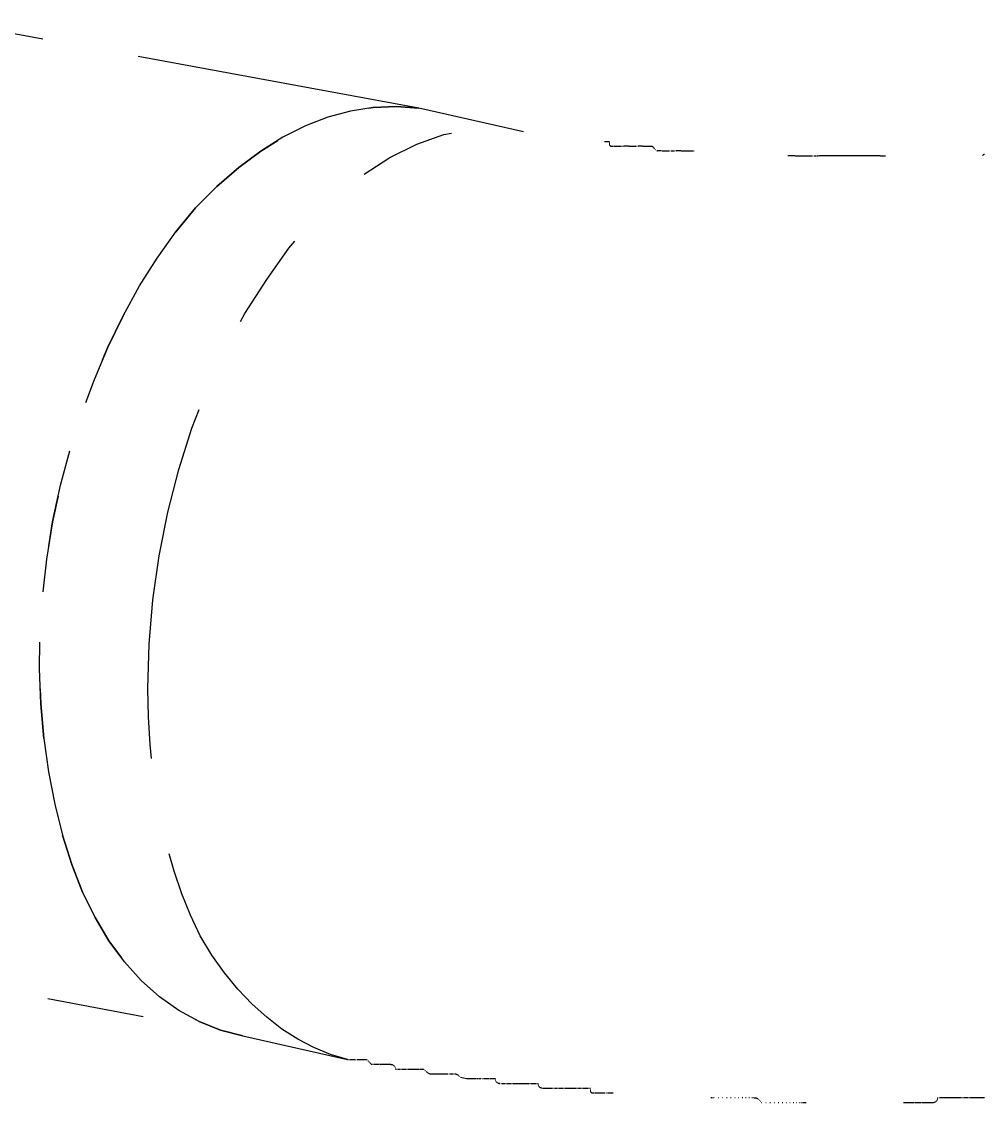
# Model space of a CAD drawing. Header units: metres. Extents: x 20 to 415, y 5 to 292.
# Drawn here: x 211.93 to 216.274, y 189.243 to 194.119 of the extents above; entities that cross this region are included whole.
import ezdxf

# ---------------------------------------------------------------- set-up
doc = ezdxf.new("R2010")
doc.units = ezdxf.units.M
doc.layers.add('ИЗОЛЯЦИЯ', color=3, linetype='Continuous')

msp = doc.modelspace()

# ---------------------------------------------------------------- linework, layer by layer
at = {"layer": 'ИЗОЛЯЦИЯ'}
for points in [[(212.0251, 194.0396), (211.5943, 194.1186)], [(213.7224, 193.7284), (212.4559, 193.9606)], [(213.5166, 193.731), (213.414, 193.7149)], [(213.4949, 193.7275), (213.5166, 193.731)], [(213.6194, 193.7355), (213.5166, 193.731)], [(213.5166, 193.731), (213.6194, 193.7355)], [(213.7224, 193.7284), (213.6194, 193.7355)], [(213.6194, 193.7355), (213.7224, 193.7284)], [(214.1946, 193.6211), (213.7224, 193.7284)], [(213.3116, 193.6872), (213.2101, 193.6479)], [(213.414, 193.7149), (213.3116, 193.6872)], [(213.2101, 193.6479), (213.109, 193.597)], [(213.109, 193.597), (213.0086, 193.5346)], [(213.0086, 193.5346), (213.0854, 193.5824)], [(213.7126, 193.5661), (213.8349, 193.6086)], [(213.8349, 193.6086), (213.8697, 193.6153)], [(213.0086, 193.5346), (212.9092, 193.4605)], [(212.9092, 193.4605), (213.0086, 193.5346)], [(213.5911, 193.5058), (213.7126, 193.5661)], [(214.5602, 193.5781), (214.5623, 193.5781)], [(214.5619, 193.5781), (214.564, 193.5781)], [(214.5642, 193.5781), (214.5664, 193.5781)], [(214.567, 193.5781), (214.5692, 193.5781)], [(214.5702, 193.5781), (214.5724, 193.5781)], [(214.5735, 193.5781), (214.5756, 193.5781)], [(214.5765, 193.5781), (214.5786, 193.5781)], [(214.5788, 193.5781), (214.581, 193.5781)], [(214.5803, 193.5781), (214.5825, 193.5781)], [(214.581, 193.5781), (214.5831, 193.5781)], [(214.5812, 193.5723), (214.5833, 193.5723)], [(214.5812, 193.5676), (214.5833, 193.5676)], [(214.5816, 193.5642), (214.5838, 193.5642)], [(214.5825, 193.5614), (214.5846, 193.5614)], [(214.5838, 193.5595), (214.5859, 193.5595)], [(214.5857, 193.5582), (214.5878, 193.5582)], [(214.5885, 193.5573), (214.5906, 193.5573)], [(214.5919, 193.5569), (214.5941, 193.5569)], [(214.5966, 193.5567), (214.5988, 193.5567)], [(214.6024, 193.5567), (214.6046, 193.5567)], [(214.6031, 193.5567), (214.6052, 193.5567)], [(214.6048, 193.5567), (214.6069, 193.5567)], [(214.6072, 193.5567), (214.6093, 193.5567)], [(214.61, 193.5567), (214.6121, 193.5567)], [(214.6132, 193.5567), (214.6153, 193.5567)], [(214.6164, 193.5567), (214.6185, 193.5567)], [(214.6192, 193.5567), (214.6213, 193.5567)], [(214.6217, 193.5567), (214.6239, 193.5567)], [(214.6233, 193.5567), (214.6254, 193.5567)], [(214.6239, 193.5567), (214.626, 193.5567)], [(214.6239, 193.5567), (214.626, 193.5567)], [(214.6241, 193.5567), (214.6263, 193.5567)], [(214.6246, 193.5567), (214.6267, 193.5567)], [(214.6254, 193.5567), (214.6275, 193.5567)], [(214.6267, 193.5567), (214.6288, 193.5567)], [(214.6286, 193.5567), (214.6308, 193.5567)], [(214.6314, 193.5567), (214.6336, 193.5567)], [(214.6348, 193.5567), (214.637, 193.5567)], [(214.6396, 193.5567), (214.6417, 193.5567)], [(214.6675, 193.5567), (214.6454, 193.5567)], [(214.6454, 193.5567), (214.6475, 193.5567)], [(214.6692, 193.5567), (214.6713, 193.5567)], [(214.6716, 193.5567), (214.6737, 193.5567)], [(214.6743, 193.5567), (214.6765, 193.5567)], [(214.6776, 193.5567), (214.6797, 193.5567)], [(214.6808, 193.5567), (214.6829, 193.5567)], [(214.6836, 193.5567), (214.6857, 193.5567)], [(214.6861, 193.5567), (214.6883, 193.5567)], [(214.6876, 193.5567), (214.6898, 193.5567)], [(214.6883, 193.5567), (214.6904, 193.5567)], [(214.6883, 193.5567), (214.6904, 193.5567)], [(214.6885, 193.5567), (214.6907, 193.5567)], [(214.6889, 193.5567), (214.6911, 193.5567)], [(214.6898, 193.5567), (214.6919, 193.5567)], [(214.6911, 193.5567), (214.6932, 193.5567)], [(214.693, 193.5567), (214.6952, 193.5567)], [(214.6956, 193.5567), (214.6977, 193.5567)], [(214.6992, 193.5567), (214.7014, 193.5567)], [(214.704, 193.5567), (214.7061, 193.5567)], [(214.7319, 193.5567), (214.7098, 193.5567)], [(214.7098, 193.5567), (214.7119, 193.5567)], [(214.7334, 193.5567), (214.7355, 193.5567)], [(214.7359, 193.5567), (214.7381, 193.5567)], [(214.7387, 193.5567), (214.7409, 193.5567)], [(214.742, 193.5567), (214.7441, 193.5567)], [(214.7452, 193.5567), (214.7473, 193.5567)], [(214.7482, 193.5567), (214.7503, 193.5567)], [(214.7505, 193.5567), (214.7527, 193.5567)], [(214.752, 193.5567), (214.7542, 193.5567)], [(214.7527, 193.5567), (214.7548, 193.5567)], [(214.7533, 193.5567), (214.7555, 193.5567)], [(214.7551, 193.5567), (214.7572, 193.5567)], [(214.7574, 193.5567), (214.7596, 193.5567)], [(214.7602, 193.5567), (214.7623, 193.5567)], [(214.7634, 193.5567), (214.7656, 193.5567)], [(214.7666, 193.5567), (214.7688, 193.5567)], [(214.7697, 193.5567), (214.7718, 193.5567)], [(214.772, 193.5567), (214.7742, 193.5567)], [(214.7735, 193.5567), (214.7757, 193.5567)], [(214.7742, 193.5567), (214.7763, 193.5567)], [(214.7744, 193.5567), (214.7765, 193.5567)], [(214.7744, 193.5565), (214.7765, 193.5565)], [(214.7748, 193.5563), (214.7769, 193.5563)], [(214.7757, 193.5554), (214.7778, 193.5554)], [(214.7769, 193.5541), (214.7791, 193.5541)], [(214.7789, 193.552), (214.781, 193.552)], [(214.7814, 193.5494), (214.7836, 193.5494)], [(214.7851, 193.5457), (214.7872, 193.5457)], [(214.7898, 193.541), (214.792, 193.541)], [(214.8177, 193.5352), (214.7956, 193.5352)], [(214.7956, 193.5352), (214.7978, 193.5352)], [(214.8194, 193.5352), (214.8216, 193.5352)], [(214.8218, 193.5352), (214.8239, 193.5352)], [(214.8246, 193.5352), (214.8267, 193.5352)], [(214.8278, 193.5352), (214.83, 193.5352)], [(214.831, 193.5352), (214.8332, 193.5352)], [(214.8338, 193.5352), (214.836, 193.5352)], [(214.8364, 193.5352), (214.8385, 193.5352)], [(214.8379, 193.5352), (214.8401, 193.5352)], [(214.8385, 193.5352), (214.8407, 193.5352)], [(214.8385, 193.5352), (214.8407, 193.5352)], [(214.8387, 193.5352), (214.8409, 193.5352)], [(214.8392, 193.5352), (214.8413, 193.5352)], [(214.8401, 193.5352), (214.8422, 193.5352)], [(214.8413, 193.5352), (214.8435, 193.5352)], [(214.8432, 193.5352), (214.8454, 193.5352)], [(214.8461, 193.5352), (214.8482, 193.5352)], [(214.8495, 193.5352), (214.8516, 193.5352)], [(214.8542, 193.5352), (214.8563, 193.5352)], [(214.86, 193.5352), (214.8621, 193.5352)], [(214.86, 193.5352), (214.8621, 193.5352)], [(214.8602, 193.5352), (214.8624, 193.5352)], [(214.8606, 193.5352), (214.8628, 193.5352)], [(214.8613, 193.5352), (214.8634, 193.5352)], [(214.8628, 193.5352), (214.8649, 193.5352)], [(214.8647, 193.5352), (214.8669, 193.5352)], [(214.8673, 193.5352), (214.8694, 193.5352)], [(214.8709, 193.5352), (214.8731, 193.5352)], [(214.8757, 193.5352), (214.8778, 193.5352)], [(214.9036, 193.5352), (214.8815, 193.5352)], [(214.8815, 193.5352), (214.8836, 193.5352)], [(214.9053, 193.5352), (214.9074, 193.5352)], [(214.9076, 193.5352), (214.9098, 193.5352)], [(214.9105, 193.5352), (214.9126, 193.5352)], [(214.9136, 193.5352), (214.9158, 193.5352)], [(214.9169, 193.5352), (214.919, 193.5352)], [(214.9197, 193.5352), (214.9218, 193.5352)], [(214.9222, 193.5352), (214.9244, 193.5352)], [(214.9237, 193.5352), (214.9259, 193.5352)], [(214.9244, 193.5352), (214.9265, 193.5352)], [(214.925, 193.5352), (214.9272, 193.5352)], [(214.9265, 193.5352), (214.9287, 193.5352)], [(214.9291, 193.5352), (214.9313, 193.5352)], [(214.9319, 193.5352), (214.9341, 193.5352)], [(214.9351, 193.5352), (214.9373, 193.5352)], [(214.9383, 193.5352), (214.9405, 193.5352)], [(214.9413, 193.5352), (214.9435, 193.5352)], [(214.9437, 193.5352), (214.9458, 193.5352)], [(214.9452, 193.5352), (214.9474, 193.5352)], [(214.9458, 193.5352), (214.948, 193.5352)], [(214.9458, 193.5352), (214.948, 193.5352)], [(214.9461, 193.5352), (214.9482, 193.5352)], [(214.9465, 193.5352), (214.9487, 193.5352)], [(214.9474, 193.5352), (214.9495, 193.5352)], [(214.9487, 193.5352), (214.9508, 193.5352)], [(214.9506, 193.5352), (214.9527, 193.5352)], [(214.9534, 193.5352), (214.9555, 193.5352)], [(214.9568, 193.5352), (214.9589, 193.5352)], [(214.9615, 193.5352), (214.9637, 193.5352)], [(214.9622, 193.5352), (214.9643, 193.5352)], [(213.476, 193.4309), (213.5911, 193.5058)], [(215.4187, 193.5138), (215.3876, 193.5138)], [(215.4204, 193.5138), (215.4226, 193.5138)], [(215.4228, 193.5138), (215.4249, 193.5138)], [(215.4256, 193.5138), (215.4277, 193.5138)], [(215.4288, 193.5138), (215.4309, 193.5138)], [(215.432, 193.5138), (215.4341, 193.5138)], [(215.435, 193.5138), (215.4372, 193.5138)], [(215.4374, 193.5138), (215.4395, 193.5138)], [(215.4389, 193.5138), (215.441, 193.5138)], [(215.4395, 193.5138), (215.4417, 193.5138)], [(215.4401, 193.5138), (215.4423, 193.5138)], [(215.4419, 193.5138), (215.444, 193.5138)], [(215.4442, 193.5138), (215.4464, 193.5138)], [(215.447, 193.5138), (215.4492, 193.5138)], [(215.4502, 193.5138), (215.4524, 193.5138)], [(215.4535, 193.5138), (215.4556, 193.5138)], [(215.4565, 193.5138), (215.4586, 193.5138)], [(215.4588, 193.5138), (215.461, 193.5138)], [(215.4603, 193.5138), (215.4625, 193.5138)], [(215.461, 193.5138), (215.4631, 193.5138)], [(215.4616, 193.5138), (215.4638, 193.5138)], [(215.4631, 193.5138), (215.4653, 193.5138)], [(215.4657, 193.5138), (215.4678, 193.5138)], [(215.4685, 193.5138), (215.4706, 193.5138)], [(215.4717, 193.5138), (215.4739, 193.5138)], [(215.4749, 193.5138), (215.4771, 193.5138)], [(215.4777, 193.5138), (215.4799, 193.5138)], [(215.4803, 193.5138), (215.4824, 193.5138)], [(215.4818, 193.5138), (215.484, 193.5138)], [(215.4824, 193.5138), (215.4846, 193.5138)], [(215.4824, 193.5138), (215.4846, 193.5138)], [(215.4826, 193.5138), (215.4848, 193.5138)], [(215.4831, 193.5138), (215.4852, 193.5138)], [(215.484, 193.5138), (215.4861, 193.5138)], [(215.4852, 193.5138), (215.4874, 193.5138)], [(215.4871, 193.5138), (215.4893, 193.5138)], [(215.4897, 193.5138), (215.4919, 193.5138)], [(215.4934, 193.5138), (215.4955, 193.5138)], [(215.4981, 193.5138), (215.5003, 193.5138)], [(215.5039, 193.5138), (215.506, 193.5138)], [(215.5039, 193.5138), (215.506, 193.5138)], [(215.5041, 193.5138), (215.5063, 193.5138)], [(215.5045, 193.5138), (215.5067, 193.5138)], [(215.5054, 193.5138), (215.5076, 193.5138)], [(215.5067, 193.5138), (215.5088, 193.5138)], [(215.5086, 193.5138), (215.5108, 193.5138)], [(215.5112, 193.5138), (215.5134, 193.5138)], [(215.5148, 193.5138), (215.517, 193.5138)], [(215.5196, 193.5138), (215.5217, 193.5138)], [(215.5569, 193.5138), (215.5254, 193.5138)], [(215.5254, 193.5138), (215.5275, 193.5138)], [(215.5874, 193.5138), (215.5569, 193.5138)], [(215.6168, 193.5138), (215.5874, 193.5138)], [(215.6453, 193.5138), (215.6168, 193.5138)], [(215.673, 193.5138), (215.6453, 193.5138)], [(215.7001, 193.5138), (215.673, 193.5138)], [(215.7265, 193.5138), (215.7001, 193.5138)], [(215.7527, 193.5138), (215.7265, 193.5138)], [(215.7786, 193.5138), (215.7527, 193.5138)], [(215.8044, 193.5138), (215.7786, 193.5138)], [(215.805, 193.5138), (215.8072, 193.5138)], [(215.8067, 193.5138), (215.8089, 193.5138)], [(215.8091, 193.5138), (215.8112, 193.5138)], [(215.8119, 193.5138), (215.8141, 193.5138)], [(215.8151, 193.5138), (215.8173, 193.5138)], [(215.8183, 193.5138), (215.8205, 193.5138)], [(215.8211, 193.5138), (215.8233, 193.5138)], [(215.8237, 193.5138), (215.8258, 193.5138)], [(215.8252, 193.5138), (215.8274, 193.5138)], [(215.8254, 193.5138), (215.8276, 193.5138)], [(216.2659, 193.5165), (216.268, 193.5165)], [(216.2691, 193.5185), (216.2712, 193.5185)], [(216.2719, 193.5213), (216.274, 193.5213)], [(212.9092, 193.4605), (212.8109, 193.3749)], [(212.8109, 193.3749), (212.9092, 193.4605)], [(212.8109, 193.3749), (212.7136, 193.2777)], [(212.7136, 193.2777), (212.8109, 193.3749)], [(212.7136, 193.2777), (212.6254, 193.1697)], [(212.6254, 193.1697), (212.7136, 193.2777)], [(212.5417, 193.0521), (212.6254, 193.1697)], [(212.6254, 193.1697), (212.6276, 193.1697)], [(213.0356, 192.9557), (213.1358, 193.0967)], [(213.1358, 193.0967), (213.162, 193.1276)], [(212.4623, 192.9259), (212.5417, 193.0521)], [(212.9371, 192.802), (213.0356, 192.9557)], [(212.3881, 192.7915), (212.4623, 192.9259)], [(212.9171, 192.7653), (212.9371, 192.802)], [(212.3881, 192.7915), (212.3194, 192.6499)], [(212.3194, 192.6499), (212.3881, 192.7915)], [(212.3926, 192.7995), (212.3947, 192.7995)], [(212.3194, 192.6499), (212.2563, 192.502)], [(212.2951, 192.5932), (212.3194, 192.6499)], [(212.2563, 192.502), (212.2179, 192.3983)], [(212.6984, 192.2843), (212.7313, 192.3693)], [(212.6385, 192.0972), (212.6984, 192.2843)], [(212.1058, 192.0272), (212.1468, 192.1815)], [(212.589, 191.9049), (212.6385, 192.0972)], [(212.0697, 191.8611), (212.1058, 192.0272)], [(212.0953, 191.9783), (212.0697, 191.8611)], [(212.5501, 191.7087), (212.589, 191.9049)], [(212.0697, 191.8611), (212.0421, 191.6939)], [(212.0522, 191.7542), (212.0697, 191.8611)], [(212.0421, 191.6939), (212.0253, 191.5464)], [(212.522, 191.5099), (212.5501, 191.7087)], [(212.5048, 191.3099), (212.522, 191.5099)], [(212.0103, 191.1998), (212.012, 191.3187)], [(212.499, 191.1098), (212.5048, 191.3099)], [(212.0161, 191.0401), (212.0103, 191.1998)], [(212.0137, 191.109), (212.0161, 191.0401)], [(212.5016, 190.9826), (212.499, 191.1098)], [(212.0161, 191.0401), (212.0296, 190.8845)], [(212.0296, 190.8845), (212.0161, 191.0401)], [(212.5091, 190.8579), (212.5016, 190.9826)], [(212.0296, 190.8845), (212.0506, 190.7334)], [(212.0301, 190.8815), (212.0322, 190.8815)], [(212.5158, 190.7933), (212.5091, 190.8579)], [(212.0506, 190.7334), (212.0788, 190.5876)], [(212.0788, 190.5876), (212.114, 190.4484)], [(212.1556, 190.3157), (212.1138, 190.4484)], [(212.1138, 190.4484), (212.1159, 190.4484)], [(212.114, 190.4484), (212.1556, 190.3157)], [(212.6179, 190.2863), (212.5956, 190.3634)], [(212.1556, 190.3157), (212.2045, 190.1916)], [(212.2045, 190.1916), (212.1556, 190.3157)], [(212.6529, 190.1841), (212.6179, 190.2863)], [(212.2045, 190.1916), (212.2608, 190.0768)], [(212.2608, 190.0768), (212.2045, 190.1916)], [(212.692, 190.0865), (212.6529, 190.1841)], [(212.2608, 190.0768), (212.3239, 189.9716)], [(212.3239, 189.9716), (212.2608, 190.0768)], [(212.7351, 189.9938), (212.692, 190.0865)], [(212.3239, 189.9716), (212.3803, 189.895)], [(212.3936, 189.8768), (212.3239, 189.9716)], [(212.7886, 189.9068), (212.7351, 189.9938)], [(212.4696, 189.7926), (212.3936, 189.8768)], [(212.8456, 189.8265), (212.7886, 189.9068)], [(212.906, 189.7529), (212.8456, 189.8265)], [(212.5512, 189.7192), (212.4696, 189.7926)], [(212.9693, 189.6862), (212.906, 189.7529)], [(212.0474, 189.7119), (212.4776, 189.6295)], [(212.6383, 189.6572), (212.5512, 189.7192)], [(213.0356, 189.6263), (212.9693, 189.6862)], [(212.7306, 189.607), (212.6383, 189.6572)], [(212.713, 189.6164), (212.7152, 189.6164)], [(212.7306, 189.607), (212.8274, 189.5688)], [(212.8272, 189.5688), (212.7306, 189.607)], [(213.1045, 189.5735), (213.0356, 189.6263)], [(212.9283, 189.543), (212.8272, 189.5688)], [(212.8274, 189.5688), (212.9283, 189.543)], [(212.9077, 189.5471), (212.9098, 189.5471)], [(212.9283, 189.543), (213.4005, 189.4357)], [(213.1758, 189.5278), (213.1045, 189.5735)], [(213.2489, 189.4896), (213.1758, 189.5278)], [(213.3239, 189.4589), (213.2489, 189.4896)], [(213.4005, 189.4357), (213.3239, 189.4589)], [(213.4005, 189.4357), (213.4026, 189.4357)], [(213.4005, 189.4357), (213.4026, 189.4357)], [(213.4063, 189.4357), (213.4084, 189.4357)], [(213.4112, 189.4357), (213.4134, 189.4357)], [(213.4153, 189.4357), (213.4174, 189.4357)], [(213.4187, 189.4357), (213.4209, 189.4357)], [(213.422, 189.4357), (213.4241, 189.4357)], [(213.4252, 189.4357), (213.4273, 189.4357)], [(213.4288, 189.4357), (213.431, 189.4357)], [(213.4329, 189.4357), (213.4351, 189.4357)], [(213.4376, 189.4357), (213.4398, 189.4357)], [(213.4434, 189.4357), (213.4456, 189.4357)], [(213.4441, 189.4357), (213.4462, 189.4357)], [(213.4458, 189.4357), (213.4479, 189.4357)], [(213.4481, 189.4357), (213.4503, 189.4357)], [(213.4509, 189.4357), (213.4531, 189.4357)], [(213.4542, 189.4357), (213.4563, 189.4357)], [(213.4574, 189.4357), (213.4595, 189.4357)], [(213.4604, 189.4357), (213.4625, 189.4357)], [(213.4627, 189.4357), (213.4649, 189.4357)], [(213.4642, 189.4357), (213.4664, 189.4357)], [(213.4649, 189.4357), (213.467, 189.4357)], [(213.4655, 189.4357), (213.4677, 189.4357)], [(213.4673, 189.4357), (213.4694, 189.4357)], [(213.4696, 189.4357), (213.4718, 189.4357)], [(213.4724, 189.4357), (213.4745, 189.4357)], [(213.4756, 189.4357), (213.4778, 189.4357)], [(213.4788, 189.4357), (213.481, 189.4357)], [(213.4816, 189.4357), (213.4838, 189.4357)], [(213.4842, 189.4357), (213.4864, 189.4357)], [(213.4857, 189.4357), (213.4878, 189.4357)], [(213.4864, 189.4357), (213.4885, 189.4357)], [(213.4921, 189.4299), (213.4943, 189.4299)], [(213.4969, 189.4252), (213.499, 189.4252)], [(213.5005, 189.4217), (213.5026, 189.4217)], [(213.5033, 189.419), (213.5055, 189.419)], [(213.5052, 189.417), (213.5074, 189.417)], [(213.5065, 189.4157), (213.5087, 189.4157)], [(213.5072, 189.4149), (213.5093, 189.4149)], [(213.5076, 189.4145), (213.5097, 189.4145)], [(213.5078, 189.4143), (213.51, 189.4143)], [(213.5078, 189.4143), (213.51, 189.4143)], [(213.5136, 189.4143), (213.5157, 189.4143)], [(213.5185, 189.4143), (213.5207, 189.4143)], [(213.5226, 189.4143), (213.5248, 189.4143)], [(213.526, 189.4143), (213.5282, 189.4143)], [(213.5293, 189.4143), (213.5314, 189.4143)], [(213.5327, 189.4143), (213.5348, 189.4143)], [(213.5361, 189.4143), (213.5383, 189.4143)], [(213.54, 189.4143), (213.5422, 189.4143)], [(213.5449, 189.4143), (213.5722, 189.4143)], [(213.5722, 189.4143), (213.5743, 189.4143)], [(213.5728, 189.4143), (213.575, 189.4143)], [(213.5743, 189.4143), (213.5765, 189.4143)], [(213.5769, 189.4143), (213.5791, 189.4143)], [(213.5797, 189.4143), (213.5819, 189.4143)], [(213.5829, 189.4143), (213.5851, 189.4143)], [(213.5861, 189.4143), (213.5883, 189.4143)], [(213.5892, 189.4143), (213.5913, 189.4143)], [(213.5915, 189.4143), (213.5937, 189.4143)], [(213.593, 189.4143), (213.5952, 189.4143)], [(213.5937, 189.4143), (213.5958, 189.4143)], [(213.5943, 189.4143), (213.5964, 189.4143)], [(213.596, 189.414), (213.5982, 189.414)], [(213.5984, 189.4138), (213.6005, 189.4138)], [(213.6012, 189.4129), (213.6033, 189.4129)], [(213.6044, 189.4117), (213.6065, 189.4117)], [(213.6076, 189.4097), (213.6098, 189.4097)], [(213.6106, 189.4069), (213.6128, 189.4069)], [(213.613, 189.4033), (213.6151, 189.4033)], [(213.6147, 189.3986), (213.6168, 189.3986)], [(213.6151, 189.3928), (213.6173, 189.3928)], [(213.6209, 189.3928), (213.6231, 189.3928)], [(213.6256, 189.3928), (213.6278, 189.3928)], [(213.6293, 189.3928), (213.6314, 189.3928)], [(213.6321, 189.3928), (213.6342, 189.3928)], [(213.634, 189.3928), (213.6362, 189.3928)], [(213.6353, 189.3928), (213.6374, 189.3928)], [(213.6362, 189.3928), (213.6383, 189.3928)], [(213.6364, 189.3928), (213.6385, 189.3928)], [(213.6366, 189.3928), (213.6387, 189.3928)], [(213.6366, 189.3928), (213.6387, 189.3928)], [(213.6424, 189.3928), (213.6445, 189.3928)], [(213.6473, 189.3928), (213.6495, 189.3928)], [(213.6514, 189.3928), (213.6535, 189.3928)], [(213.6548, 189.3928), (213.657, 189.3928)], [(213.658, 189.3928), (213.6602, 189.3928)], [(213.6613, 189.3928), (213.6634, 189.3928)], [(213.6649, 189.3928), (213.6671, 189.3928)], [(213.669, 189.3928), (213.6711, 189.3928)], [(213.6737, 189.3928), (213.701, 189.3928)], [(213.701, 189.3928), (213.7031, 189.3928)], [(213.7016, 189.3928), (213.7038, 189.3928)], [(213.7033, 189.3928), (213.7055, 189.3928)], [(213.7057, 189.3928), (213.7079, 189.3928)], [(213.7085, 189.3928), (213.7106, 189.3928)], [(213.7117, 189.3928), (213.7139, 189.3928)], [(213.7149, 189.3928), (213.7171, 189.3928)], [(213.7179, 189.3928), (213.7201, 189.3928)], [(213.7203, 189.3928), (213.7224, 189.3928)], [(213.7218, 189.3928), (213.7239, 189.3928)], [(213.7224, 189.3928), (213.7246, 189.3928)], [(213.7282, 189.3928), (213.7304, 189.3928)], [(213.733, 189.3928), (213.7351, 189.3928)], [(213.7366, 189.3928), (213.7387, 189.3928)], [(213.7392, 189.3928), (213.7413, 189.3928)], [(213.7413, 189.3928), (213.7435, 189.3928)], [(213.7426, 189.3928), (213.7448, 189.3928)], [(213.7432, 189.3928), (213.7454, 189.3928)], [(213.7437, 189.3928), (213.7458, 189.3928)], [(213.7439, 189.3928), (213.7461, 189.3928)], [(213.7439, 189.3928), (213.7461, 189.3928)], [(213.7497, 189.387), (213.7518, 189.387)], [(213.7546, 189.3823), (213.7568, 189.3823)], [(213.7585, 189.3788), (213.7606, 189.3788)], [(213.7621, 189.376), (213.7643, 189.376)], [(213.7654, 189.3741), (213.7675, 189.3741)], [(213.7686, 189.3728), (213.7707, 189.3728)], [(213.7722, 189.372), (213.7744, 189.372)], [(213.7763, 189.3715), (213.7785, 189.3715)], [(213.781, 189.3713), (213.8083, 189.3713)], [(213.8083, 189.3713), (213.8105, 189.3713)], [(213.8089, 189.3713), (213.8111, 189.3713)], [(213.8107, 189.3713), (213.8128, 189.3713)], [(213.813, 189.3713), (213.8152, 189.3713)], [(213.8158, 189.3713), (213.8179, 189.3713)], [(213.819, 189.3713), (213.8212, 189.3713)], [(213.8222, 189.3713), (213.8244, 189.3713)], [(213.8253, 189.3713), (213.8274, 189.3713)], [(213.8276, 189.3713), (213.8298, 189.3713)], [(213.8291, 189.3713), (213.8313, 189.3713)], [(213.8298, 189.3713), (213.8319, 189.3713)], [(213.8304, 189.3713), (213.8325, 189.3713)], [(213.8321, 189.3713), (213.8343, 189.3713)], [(213.8345, 189.3713), (213.8366, 189.3713)], [(213.8373, 189.3713), (213.8394, 189.3713)], [(213.8405, 189.3713), (213.8426, 189.3713)], [(213.8437, 189.3713), (213.8458, 189.3713)], [(213.8467, 189.3713), (213.8489, 189.3713)], [(213.8491, 189.3713), (213.8512, 189.3713)], [(213.8506, 189.3713), (213.8527, 189.3713)], [(213.8512, 189.3713), (213.8534, 189.3713)], [(213.857, 189.3713), (213.8592, 189.3713)], [(213.8617, 189.3713), (213.8639, 189.3713)], [(213.8654, 189.3713), (213.8675, 189.3713)], [(213.868, 189.3713), (213.8701, 189.3713)], [(213.8701, 189.3713), (213.8723, 189.3713)], [(213.8714, 189.3713), (213.8735, 189.3713)], [(213.8723, 189.3713), (213.8744, 189.3713)], [(213.8725, 189.3713), (213.8746, 189.3713)], [(213.8727, 189.3713), (213.8748, 189.3713)], [(213.8727, 189.3713), (213.8748, 189.3713)], [(213.8785, 189.3713), (213.8806, 189.3713)], [(213.8834, 189.3711), (213.8856, 189.3711)], [(213.8873, 189.3709), (213.8894, 189.3709)], [(213.8909, 189.37), (213.8931, 189.37)], [(213.8941, 189.3687), (213.8963, 189.3687)], [(213.8974, 189.3668), (213.8995, 189.3668)], [(213.901, 189.364), (213.9031, 189.364)], [(213.9049, 189.3604), (213.907, 189.3604)], [(213.9098, 189.3556), (213.9371, 189.3499)], [(213.9371, 189.3499), (213.9392, 189.3499)], [(213.9377, 189.3499), (213.9399, 189.3499)], [(213.9394, 189.3499), (213.9416, 189.3499)], [(213.9418, 189.3499), (213.9439, 189.3499)], [(213.9446, 189.3499), (213.9467, 189.3499)], [(213.9478, 189.3499), (213.9499, 189.3499)], [(213.951, 189.3499), (213.9532, 189.3499)], [(213.9538, 189.3499), (213.956, 189.3499)], [(213.9564, 189.3499), (213.9585, 189.3499)], [(213.9579, 189.3499), (213.96, 189.3499)], [(213.9585, 189.3499), (213.9607, 189.3499)], [(213.9592, 189.3499), (213.9613, 189.3499)], [(213.9607, 189.3499), (213.9628, 189.3499)], [(213.9633, 189.3499), (213.9654, 189.3499)], [(213.9661, 189.3499), (213.9682, 189.3499)], [(213.9693, 189.3499), (213.9714, 189.3499)], [(213.9725, 189.3499), (213.9746, 189.3499)], [(213.9755, 189.3499), (213.9776, 189.3499)], [(213.9778, 189.3499), (213.98, 189.3499)], [(213.9794, 189.3499), (213.9815, 189.3499)], [(213.98, 189.3499), (213.9821, 189.3499)], [(213.9858, 189.3499), (213.9879, 189.3499)], [(213.9905, 189.3499), (213.9927, 189.3499)], [(213.9942, 189.3499), (213.9963, 189.3499)], [(213.9969, 189.3499), (213.9991, 189.3499)], [(213.9989, 189.3499), (214.001, 189.3499)], [(214.0002, 189.3499), (214.0023, 189.3499)], [(214.001, 189.3499), (214.0032, 189.3499)], [(214.0012, 189.3499), (214.0034, 189.3499)], [(214.0015, 189.3499), (214.0036, 189.3499)], [(214.0015, 189.3499), (214.0036, 189.3499)], [(214.0073, 189.3499), (214.0094, 189.3499)], [(214.0122, 189.3499), (214.0143, 189.3499)], [(214.0163, 189.3499), (214.0184, 189.3499)], [(214.0197, 189.3499), (214.0219, 189.3499)], [(214.0229, 189.3499), (214.0251, 189.3499)], [(214.0261, 189.3499), (214.0283, 189.3499)], [(214.0298, 189.3499), (214.032, 189.3499)], [(214.0339, 189.3499), (214.036, 189.3499)], [(214.0386, 189.3499), (214.0408, 189.3499)], [(214.0444, 189.3499), (214.0465, 189.3499)], [(214.045, 189.3499), (214.0472, 189.3499)], [(214.0468, 189.3499), (214.0489, 189.3499)], [(214.0491, 189.3499), (214.0513, 189.3499)], [(214.0519, 189.3499), (214.054, 189.3499)], [(214.0551, 189.3499), (214.0573, 189.3499)], [(214.0583, 189.3499), (214.0605, 189.3499)], [(214.0613, 189.3499), (214.0635, 189.3499)], [(214.0637, 189.3499), (214.0659, 189.3499)], [(214.0652, 189.3499), (214.0673, 189.3499)], [(214.0659, 189.3499), (214.068, 189.3499)], [(214.0665, 189.3441), (214.0686, 189.3441)], [(214.068, 189.3396), (214.0702, 189.3396)], [(214.0706, 189.3357), (214.0727, 189.3357)], [(214.0734, 189.3331), (214.0755, 189.3331)], [(214.0766, 189.3312), (214.0787, 189.3312)], [(214.0798, 189.3299), (214.0819, 189.3299)], [(214.0828, 189.329), (214.085, 189.329)], [(214.0852, 189.3286), (214.0873, 189.3286)], [(214.0867, 189.3284), (214.0888, 189.3284)], [(214.0873, 189.3284), (214.0895, 189.3284)], [(214.0931, 189.3284), (214.0953, 189.3284)], [(214.0978, 189.3284), (214.1, 189.3284)], [(214.1015, 189.3284), (214.1036, 189.3284)], [(214.1043, 189.3284), (214.1064, 189.3284)], [(214.1062, 189.3284), (214.1084, 189.3284)], [(214.1075, 189.3284), (214.1096, 189.3284)], [(214.1084, 189.3284), (214.1105, 189.3284)], [(214.1086, 189.3284), (214.1107, 189.3284)], [(214.1088, 189.3284), (214.1109, 189.3284)], [(214.1088, 189.3284), (214.1109, 189.3284)], [(214.1146, 189.3284), (214.1167, 189.3284)], [(214.1195, 189.3284), (214.1217, 189.3284)], [(214.1234, 189.3284), (214.1255, 189.3284)], [(214.127, 189.3284), (214.1292, 189.3284)], [(214.1303, 189.3284), (214.1324, 189.3284)], [(214.1335, 189.3284), (214.1356, 189.3284)], [(214.1371, 189.3284), (214.1393, 189.3284)], [(214.141, 189.3284), (214.1431, 189.3284)], [(214.1459, 189.3284), (214.1732, 189.3284)], [(214.1732, 189.3284), (214.1753, 189.3284)], [(214.1738, 189.3284), (214.1759, 189.3284)], [(214.1755, 189.3284), (214.1777, 189.3284)], [(214.1779, 189.3284), (214.18, 189.3284)], [(214.1807, 189.3284), (214.1828, 189.3284)], [(214.1839, 189.3284), (214.1861, 189.3284)], [(214.1871, 189.3284), (214.1893, 189.3284)], [(214.1901, 189.3284), (214.1923, 189.3284)], [(214.1925, 189.3284), (214.1946, 189.3284)], [(214.1942, 189.3284), (214.1964, 189.3284)], [(214.1946, 189.3284), (214.1968, 189.3284)], [(214.1953, 189.3284), (214.1974, 189.3284)], [(214.197, 189.3284), (214.1991, 189.3284)], [(214.1993, 189.3284), (214.2015, 189.3284)], [(214.2021, 189.3284), (214.2043, 189.3284)], [(214.2054, 189.3284), (214.2075, 189.3284)], [(214.2086, 189.3284), (214.2107, 189.3284)], [(214.2114, 189.3284), (214.2135, 189.3284)], [(214.2139, 189.3284), (214.2161, 189.3284)], [(214.2155, 189.3284), (214.2176, 189.3284)], [(214.2161, 189.3284), (214.2182, 189.3284)], [(214.2219, 189.3284), (214.2241, 189.3284)], [(214.2268, 189.3284), (214.229, 189.3284)], [(214.2309, 189.3284), (214.2331, 189.3284)], [(214.2343, 189.3284), (214.2365, 189.3284)], [(214.2376, 189.3284), (214.2397, 189.3284)], [(214.241, 189.3284), (214.2432, 189.3284)], [(214.2444, 189.3284), (214.2466, 189.3284)], [(214.2485, 189.3284), (214.2506, 189.3284)], [(214.2532, 189.3284), (214.2554, 189.3284)], [(214.259, 189.3284), (214.2612, 189.3284)], [(214.259, 189.3277), (214.2612, 189.3277)], [(214.2592, 189.3262), (214.2614, 189.3262)], [(214.2597, 189.3239), (214.2618, 189.3239)], [(214.2605, 189.3209), (214.2627, 189.3209)], [(214.2618, 189.3177), (214.264, 189.3177)], [(214.2637, 189.3144), (214.2659, 189.3144)], [(214.2663, 189.3117), (214.2685, 189.3117)], [(214.2702, 189.3093), (214.2723, 189.3093)], [(214.2747, 189.3076), (214.2768, 189.3076)], [(214.2805, 189.3069), (214.2826, 189.3069)], [(214.2811, 189.3069), (214.2833, 189.3069)], [(214.2826, 189.3069), (214.2848, 189.3069)], [(214.2852, 189.3069), (214.2874, 189.3069)], [(214.288, 189.3069), (214.2902, 189.3069)], [(214.2912, 189.3069), (214.2934, 189.3069)], [(214.2944, 189.3069), (214.2966, 189.3069)], [(214.2974, 189.3069), (214.2996, 189.3069)], [(214.2998, 189.3069), (214.3019, 189.3069)], [(214.3013, 189.3069), (214.3035, 189.3069)], [(214.3019, 189.3069), (214.3041, 189.3069)], [(214.3026, 189.3069), (214.3047, 189.3069)], [(214.3041, 189.3069), (214.3062, 189.3069)], [(214.3067, 189.3069), (214.3088, 189.3069)], [(214.3095, 189.3069), (214.3116, 189.3069)], [(214.3127, 189.3069), (214.3148, 189.3069)], [(214.3159, 189.3069), (214.3181, 189.3069)], [(214.3187, 189.3069), (214.3208, 189.3069)], [(214.3213, 189.3069), (214.3234, 189.3069)], [(214.3228, 189.3069), (214.3249, 189.3069)], [(214.3234, 189.3069), (214.3256, 189.3069)], [(214.3292, 189.3069), (214.3314, 189.3069)], [(214.3339, 189.3069), (214.3361, 189.3069)], [(214.3376, 189.3069), (214.3397, 189.3069)], [(214.3401, 189.3069), (214.3423, 189.3069)], [(214.3423, 189.3069), (214.3444, 189.3069)], [(214.3436, 189.3069), (214.3457, 189.3069)], [(214.3442, 189.3069), (214.3464, 189.3069)], [(214.3447, 189.3069), (214.3468, 189.3069)], [(214.3449, 189.3069), (214.347, 189.3069)], [(214.3449, 189.3069), (214.347, 189.3069)], [(214.3507, 189.3069), (214.3528, 189.3069)], [(214.3556, 189.3069), (214.3578, 189.3069)], [(214.3597, 189.3069), (214.3618, 189.3069)], [(214.3631, 189.3069), (214.3653, 189.3069)], [(214.3663, 189.3069), (214.3685, 189.3069)], [(214.3696, 189.3069), (214.3717, 189.3069)], [(214.3732, 189.3069), (214.3754, 189.3069)], [(214.3773, 189.3069), (214.3794, 189.3069)], [(214.382, 189.3069), (214.4093, 189.3069)], [(214.4093, 189.3069), (214.4114, 189.3069)], [(214.4099, 189.3069), (214.4121, 189.3069)], [(214.4116, 189.3069), (214.4138, 189.3069)], [(214.414, 189.3069), (214.4161, 189.3069)], [(214.4168, 189.3069), (214.4189, 189.3069)], [(214.42, 189.3069), (214.4222, 189.3069)], [(214.4232, 189.3069), (214.4254, 189.3069)], [(214.4262, 189.3069), (214.4284, 189.3069)], [(214.4286, 189.3069), (214.4307, 189.3069)], [(214.4301, 189.3069), (214.4322, 189.3069)], [(214.4307, 189.3069), (214.4329, 189.3069)], [(214.4365, 189.3069), (214.4387, 189.3069)], [(214.4413, 189.3069), (214.4434, 189.3069)], [(214.4449, 189.3069), (214.447, 189.3069)], [(214.4475, 189.3069), (214.4496, 189.3069)], [(214.4496, 189.3069), (214.4518, 189.3069)], [(214.4509, 189.3069), (214.453, 189.3069)], [(214.4516, 189.3069), (214.4537, 189.3069)], [(214.452, 189.3069), (214.4541, 189.3069)], [(214.4522, 189.3069), (214.4544, 189.3069)], [(214.4522, 189.3069), (214.4544, 189.3069)], [(214.458, 189.3069), (214.4601, 189.3069)], [(214.4629, 189.3069), (214.4651, 189.3069)], [(214.467, 189.3069), (214.4692, 189.3069)], [(214.4704, 189.3069), (214.4726, 189.3069)], [(214.4737, 189.3069), (214.4758, 189.3069)], [(214.4769, 189.3069), (214.479, 189.3069)], [(214.4805, 189.3069), (214.4827, 189.3069)], [(214.4844, 189.3069), (214.4865, 189.3069)], [(214.4893, 189.3069), (214.4915, 189.3069)], [(214.4951, 189.3069), (214.4973, 189.3069)], [(214.4951, 189.3011), (214.4973, 189.3011)], [(214.4953, 189.2964), (214.4975, 189.2964)], [(214.4958, 189.293), (214.4979, 189.293)], [(214.4964, 189.2902), (214.4986, 189.2902)], [(214.4979, 189.2883), (214.5, 189.2883)], [(214.4998, 189.287), (214.502, 189.287)], [(214.5024, 189.2861), (214.5046, 189.2861)], [(214.5061, 189.2857), (214.5082, 189.2857)], [(214.5108, 189.2855), (214.5129, 189.2855)], [(214.5166, 189.2855), (214.5187, 189.2855)], [(214.5172, 189.2855), (214.5194, 189.2855)], [(214.5187, 189.2855), (214.5209, 189.2855)], [(214.5213, 189.2855), (214.5234, 189.2855)], [(214.5241, 189.2855), (214.5262, 189.2855)], [(214.5273, 189.2855), (214.5295, 189.2855)], [(214.5305, 189.2855), (214.5327, 189.2855)], [(214.5333, 189.2855), (214.5355, 189.2855)], [(214.5359, 189.2855), (214.538, 189.2855)], [(214.5374, 189.2855), (214.5396, 189.2855)], [(214.538, 189.2855), (214.5402, 189.2855)], [(214.5387, 189.2855), (214.5408, 189.2855)], [(214.5402, 189.2855), (214.5423, 189.2855)], [(214.5428, 189.2855), (214.5449, 189.2855)], [(214.5456, 189.2855), (214.5477, 189.2855)], [(214.5488, 189.2855), (214.5509, 189.2855)], [(214.552, 189.2855), (214.5542, 189.2855)], [(214.555, 189.2855), (214.5571, 189.2855)], [(214.5574, 189.2855), (214.5595, 189.2855)], [(214.5589, 189.2855), (214.561, 189.2855)], [(214.5595, 189.2855), (214.5617, 189.2855)], [(214.5653, 189.2855), (214.5675, 189.2855)], [(214.5702, 189.2855), (214.5724, 189.2855)], [(214.5743, 189.2855), (214.5765, 189.2855)], [(214.5778, 189.2855), (214.5799, 189.2855)], [(214.581, 189.2855), (214.5831, 189.2855)], [(214.5842, 189.2855), (214.5864, 189.2855)], [(214.5878, 189.2855), (214.59, 189.2855)], [(214.5919, 189.2855), (214.5941, 189.2855)], [(214.5966, 189.2855), (214.5988, 189.2855)], [(215.0403, 189.264), (215.0424, 189.264)], [(215.0427, 189.264), (215.0448, 189.264)], [(215.0474, 189.264), (215.0495, 189.264)], [(215.0532, 189.264), (215.0553, 189.264)], [(215.0725, 189.264), (215.0746, 189.264)], [(215.0916, 189.264), (215.0937, 189.264)], [(215.1105, 189.264), (215.1126, 189.264)], [(215.1291, 189.264), (215.1313, 189.264)], [(215.1472, 189.264), (215.1493, 189.264)], [(215.1646, 189.264), (215.1667, 189.264)], [(215.1811, 189.264), (215.1833, 189.264)], [(215.1968, 189.264), (215.1989, 189.264)], [(215.2114, 189.264), (215.2135, 189.264)], [(215.2249, 189.264), (215.227, 189.264)], [(215.2307, 189.264), (215.2328, 189.264)], [(215.2356, 189.2638), (215.2377, 189.2638)], [(215.2397, 189.2636), (215.2418, 189.2636)], [(215.2431, 189.2627), (215.2453, 189.2627)], [(215.2463, 189.2614), (215.2485, 189.2614)], [(215.2496, 189.2595), (215.2517, 189.2595)], [(215.2532, 189.2567), (215.2554, 189.2567)], [(215.2573, 189.253), (215.2594, 189.253)], [(215.262, 189.2483), (215.2642, 189.2483)], [(215.2678, 189.2425), (215.2699, 189.2425)], [(215.2871, 189.2425), (215.2893, 189.2425)], [(215.3062, 189.2425), (215.3084, 189.2425)], [(215.3251, 189.2425), (215.3272, 189.2425)], [(215.3438, 189.2425), (215.3459, 189.2425)], [(215.3618, 189.2425), (215.364, 189.2425)], [(215.3792, 189.2425), (215.3814, 189.2425)], [(215.3957, 189.2425), (215.3979, 189.2425)], [(215.4114, 189.2425), (215.4136, 189.2425)], [(215.426, 189.2425), (215.4281, 189.2425)], [(215.4395, 189.2425), (215.4417, 189.2425)], [(215.4453, 189.2425), (215.4475, 189.2425)], [(215.4502, 189.2425), (215.4524, 189.2425)], [(215.4543, 189.2425), (215.4565, 189.2425)], [(215.4578, 189.2425), (215.4599, 189.2425)], [(215.461, 189.2425), (215.4631, 189.2425)], [(215.4644, 189.2425), (215.4666, 189.2425)], [(215.4678, 189.2425), (215.47, 189.2425)], [(215.9085, 189.2425), (215.9106, 189.2425)], [(215.9117, 189.2425), (215.9139, 189.2425)], [(215.9124, 189.2425), (215.9145, 189.2425)], [(215.9141, 189.2425), (215.9162, 189.2425)], [(215.9164, 189.2425), (215.9186, 189.2425)], [(215.9192, 189.2425), (215.9214, 189.2425)], [(215.9224, 189.2425), (215.9246, 189.2425)], [(215.9257, 189.2425), (215.9278, 189.2425)], [(215.9287, 189.2425), (215.9308, 189.2425)], [(215.931, 189.2425), (215.9332, 189.2425)], [(215.9327, 189.2425), (215.9349, 189.2425)], [(215.9332, 189.2425), (215.9353, 189.2425)], [(215.9338, 189.2425), (215.936, 189.2425)], [(215.9355, 189.2425), (215.9377, 189.2425)], [(215.9379, 189.2425), (215.9401, 189.2425)], [(215.9407, 189.2425), (215.9428, 189.2425)], [(215.9439, 189.2425), (215.9461, 189.2425)], [(215.9471, 189.2425), (215.9493, 189.2425)], [(215.9501, 189.2425), (215.9523, 189.2425)], [(215.9525, 189.2425), (215.9546, 189.2425)], [(215.954, 189.2425), (215.9561, 189.2425)], [(215.9546, 189.2425), (215.9568, 189.2425)], [(215.9606, 189.2425), (215.9628, 189.2425)], [(215.9654, 189.2425), (215.9675, 189.2425)], [(215.9694, 189.2425), (215.9716, 189.2425)], [(215.9729, 189.2425), (215.975, 189.2425)], [(215.9761, 189.2425), (215.9783, 189.2425)], [(215.9795, 189.2425), (215.9817, 189.2425)], [(215.983, 189.2425), (215.9851, 189.2425)], [(215.9871, 189.2425), (215.9892, 189.2425)], [(215.9918, 189.2425), (216.019, 189.2425)], [(216.019, 189.2425), (216.0212, 189.2425)], [(216.0197, 189.2425), (216.0218, 189.2425)], [(216.0214, 189.2425), (216.0235, 189.2425)], [(216.0237, 189.2425), (216.0259, 189.2425)], [(216.0265, 189.2425), (216.0287, 189.2425)], [(216.0298, 189.2425), (216.0319, 189.2425)], [(216.033, 189.2425), (216.0351, 189.2425)], [(216.036, 189.2425), (216.0381, 189.2425)], [(216.0383, 189.2425), (216.0405, 189.2425)], [(216.0398, 189.2425), (216.042, 189.2425)], [(216.0405, 189.2425), (216.0426, 189.2425)], [(216.0411, 189.2425), (216.0433, 189.2425)], [(216.0429, 189.2427), (216.045, 189.2427)], [(216.0452, 189.2432), (216.0474, 189.2432)], [(216.048, 189.244), (216.0501, 189.244)], [(216.0512, 189.2453), (216.0534, 189.2453)], [(216.0544, 189.2473), (216.0566, 189.2473)], [(216.0572, 189.2501), (216.0594, 189.2501)], [(216.0598, 189.2537), (216.062, 189.2537)], [(216.0613, 189.2582), (216.0635, 189.2582)], [(216.062, 189.264), (216.0641, 189.264)], [(216.0678, 189.264), (216.0699, 189.264)], [(216.0727, 189.264), (216.0748, 189.264)], [(216.0766, 189.264), (216.0787, 189.264)], [(216.0802, 189.264), (216.0823, 189.264)], [(216.0834, 189.264), (216.0856, 189.264)], [(216.0866, 189.264), (216.0888, 189.264)], [(216.0903, 189.264), (216.0924, 189.264)], [(216.0944, 189.264), (216.0965, 189.264)], [(216.0991, 189.264), (216.1263, 189.264)], [(216.1263, 189.264), (216.1285, 189.264)], [(216.127, 189.264), (216.1291, 189.264)], [(216.1287, 189.264), (216.1308, 189.264)], [(216.1311, 189.264), (216.1332, 189.264)], [(216.1339, 189.264), (216.136, 189.264)], [(216.1371, 189.264), (216.1392, 189.264)], [(216.1403, 189.264), (216.1424, 189.264)], [(216.1433, 189.264), (216.1454, 189.264)], [(216.1456, 189.264), (216.1478, 189.264)], [(216.1472, 189.264), (216.1493, 189.264)], [(216.1478, 189.264), (216.1499, 189.264)], [(216.1484, 189.264), (216.1506, 189.264)], [(216.1502, 189.264), (216.1523, 189.264)], [(216.1525, 189.264), (216.1547, 189.264)], [(216.1553, 189.264), (216.1575, 189.264)], [(216.1585, 189.264), (216.1607, 189.264)], [(216.1618, 189.264), (216.1639, 189.264)], [(216.1648, 189.264), (216.1669, 189.264)], [(216.1671, 189.264), (216.1693, 189.264)], [(216.1686, 189.264), (216.1708, 189.264)], [(216.1693, 189.264), (216.1714, 189.264)], [(216.1751, 189.264), (216.1772, 189.264)], [(216.18, 189.264), (216.1821, 189.264)], [(216.1841, 189.264), (216.1862, 189.264)], [(216.1875, 189.264), (216.1897, 189.264)], [(216.1907, 189.264), (216.1929, 189.264)], [(216.194, 189.264), (216.1961, 189.264)], [(216.1976, 189.264), (216.1997, 189.264)], [(216.2017, 189.264), (216.2038, 189.264)], [(216.2064, 189.264), (216.2337, 189.264)], [(216.2337, 189.264), (216.2358, 189.264)], [(216.2343, 189.264), (216.2365, 189.264)], [(216.2358, 189.264), (216.238, 189.264)], [(216.2384, 189.264), (216.2405, 189.264)], [(216.2412, 189.264), (216.2433, 189.264)], [(216.2444, 189.264), (216.2465, 189.264)], [(216.2476, 189.264), (216.2498, 189.264)], [(216.2504, 189.264), (216.2525, 189.264)], [(216.253, 189.264), (216.2551, 189.264)], [(216.2545, 189.264), (216.2566, 189.264)], [(216.2551, 189.264), (216.2573, 189.264)], [(216.2558, 189.264), (216.2579, 189.264)], [(216.2575, 189.264), (216.2596, 189.264)], [(216.2599, 189.264), (216.262, 189.264)], [(216.2626, 189.264), (216.2648, 189.264)], [(216.2659, 189.264), (216.268, 189.264)], [(216.2691, 189.264), (216.2712, 189.264)], [(216.2719, 189.264), (216.274, 189.264)]]:
    msp.add_lwpolyline(points, dxfattribs=at)

doc.saveas('drawing.dxf')
